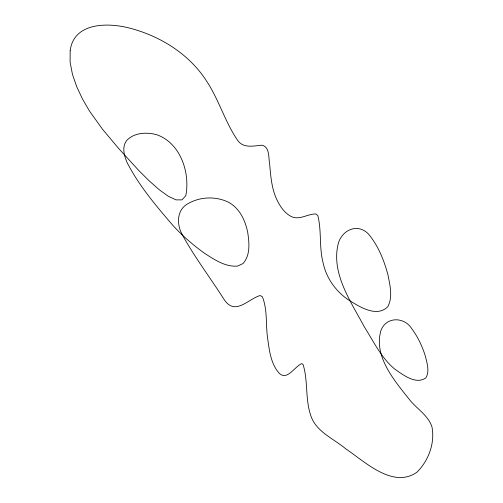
<?xml version="1.0" encoding="UTF-8"?>
<svg xmlns="http://www.w3.org/2000/svg" width="503" height="503" viewBox="0 0 503 503"><rect width="100%" height="100%" fill="white"/><g stroke="black" fill="none" stroke-linecap="round" stroke-linejoin="round"><path stroke-width="0.75" d="M70.156 50.753L70.099 62.133L72.445 74.281L76.733 86.73L82.549 99.116L89.553 111.144L102.53 129.258L118.651 148.479L138.922 170.649L149.328 180.961L159.269 189.744L168.298 196.271L175.987 199.867L181.941 199.88L185.789 195.673C190.341 172.799 180.483 143.091 156.923 134.791C146.832 131.968 134.477 132.421 126.781 140.381C121.6 146.983 124.172 155.785 127.184 162.733C139.067 185.84 156.125 205.859 172.957 225.495C182.526 235.888 193.234 245.194 204.715 253.405C214.542 259.718 225.281 267.018 237.51 266.112L243.056 263.534C250.5 255.134 249.268 242.999 247.765 232.713C245.433 220.779 239.881 208.582 228.84 202.407C216.051 196.019 200.2 196.56 187.845 203.734C176.383 210.072 176.603 224.766 182.4 234.945C194.705 257.303 210.248 277.719 223.942 299.235C234.976 316.356 247.69 299.26 260.114 295.519L262.377 296.764C267.772 310.125 265.496 325.234 267.785 339.274C269.25 350.226 270.733 361.927 277.43 371.107C286.106 383.28 293.941 366.85 301.725 363.619L303.083 364.518C308.088 380.57 305.214 398.162 310.37 414.296C315.218 431.53 333.351 438.358 345.875 448.934C365.046 461.779 392.988 489.023 416.918 472.229C428.525 460.773 435.089 443.187 431.983 426.984C428.229 415.245 416.629 408.782 409.373 399.47C394.333 380.482 373.081 356.036 381.104 330.056C386.719 316.224 404.72 316.884 411.951 329C418.112 337.249 422.432 346.712 425.488 356.508C427.041 363.342 429.782 371.327 425.909 377.86C415.736 385.122 402.633 374.553 394.264 368.712C380.96 357.344 373.371 341.16 364.197 326.617C350.704 301.259 330.194 272.343 338.613 242.276C343.995 227.488 361.141 222.879 370.761 236.919C379.231 248.13 384.342 261.434 387.964 274.908C389.938 285.214 393.057 296.877 387.813 306.698C376.345 318.179 358.62 306.157 347.768 299.442C335.501 290.841 326.29 277.882 323.178 263.132C319.021 247.614 321.725 231.154 317.871 215.693L316.148 213.995C307.528 213.561 298.977 221.15 290.344 216.032C283.522 212.084 279.247 205.035 276.103 198.025C271.501 187.248 270.639 175.421 269.639 163.884C268.382 157.709 269.966 146.518 261.661 145.191C253.028 146.021 242.892 148.649 237.19 139.727C225.042 121.663 219.012 100.279 207.173 81.989C189.895 54.469 160.683 36.147 129.592 28.099C108.239 22.509 73.727 22.082 70.156 50.753"/></g></svg>
